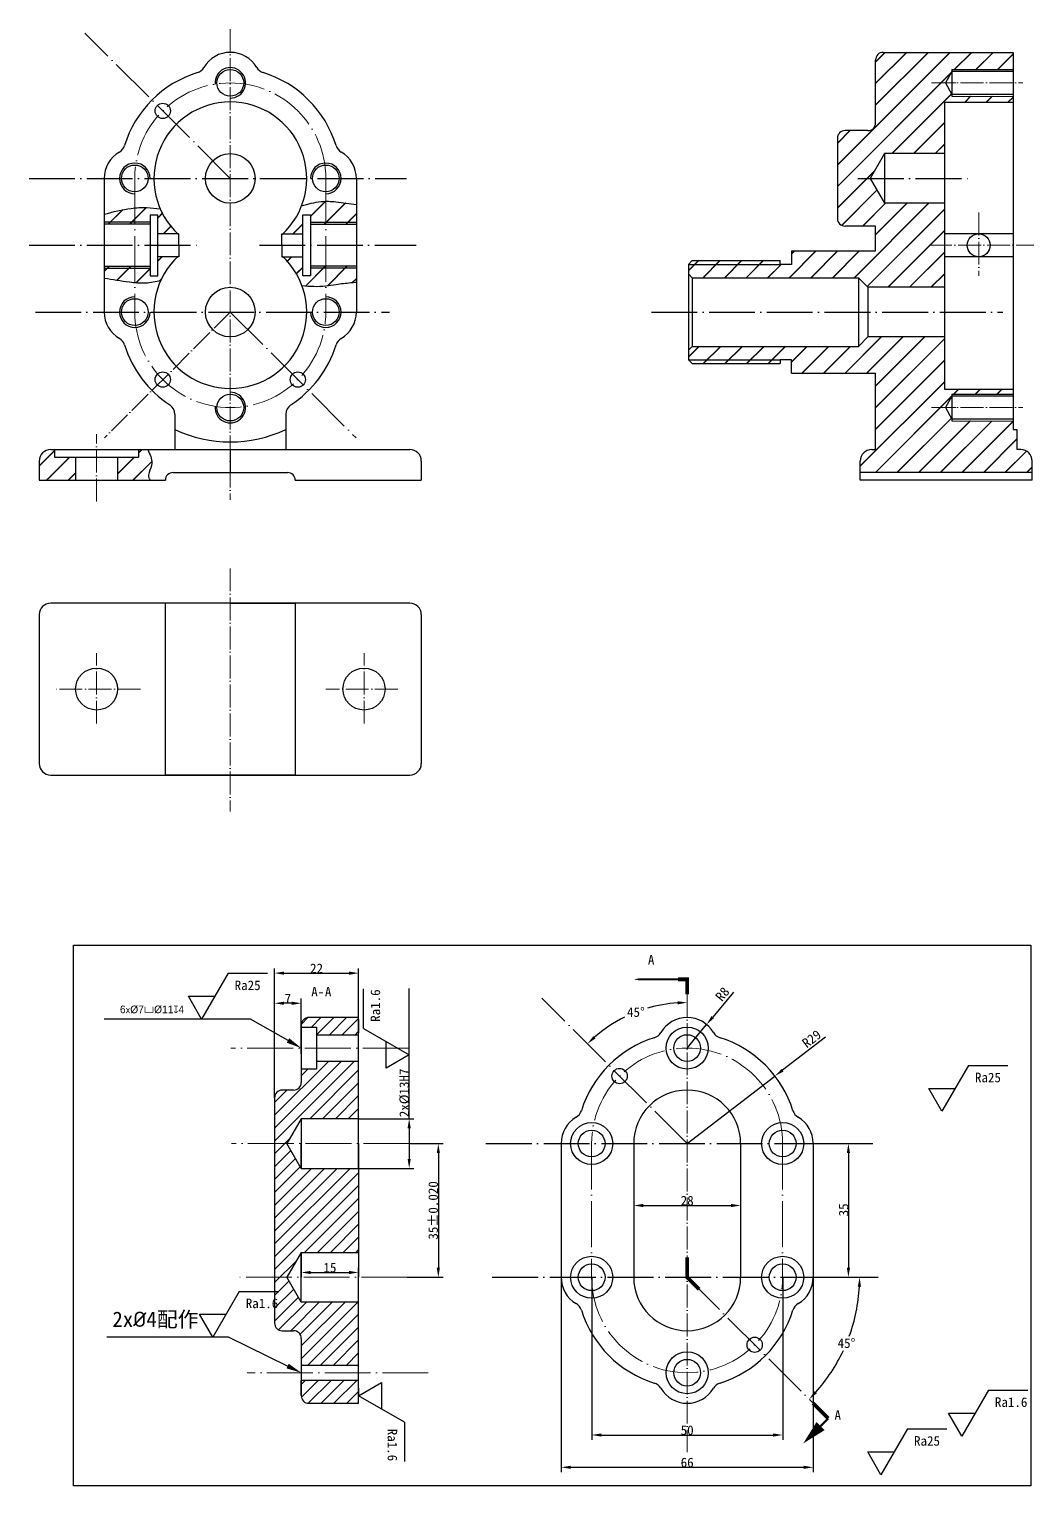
# Model space of a CAD drawing. Header units: millimetres. Extents: x 512 to 1107, y 1718 to 2100.
# Drawn here: x 512 to 775, y 1718.5 to 2099.8 of the extents above; entities that cross this region are included whole.
import ezdxf

# ---------------------------------------------------------------- set-up
doc = ezdxf.new("R2010")
doc.units = ezdxf.units.MM
doc.header["$LTSCALE"] = 0.5
doc.header["$PDMODE"] = 2
doc.linetypes.add('ACAD_ISO04W100', pattern=[30, 24, -3, 0, -3])
doc.layers.get('0').update_dxf_attribs({"lineweight": 30})
doc.layers.add('图层1', color=10, linetype='ACAD_ISO04W100', lineweight=15)
doc.layers.add('图层2', color=7, linetype='Continuous')
doc.styles.get("Standard").update_dxf_attribs({"font": ''})
doc.styles.get('Standard').set_extended_font_data('SimSun')
doc.dimstyles.new('angle', dxfattribs={"dimtxt": 2.5, "dimasz": 2.5, "dimexe": 1.25, "dimexo": 0.625, "dimtad": 1, "dimtih": 1, "dimtoh": 1, "dimtxsty": 'Standard', "dimcen": 2.5, "dimadec": 0, "dimazin": 0, "dimtfac": 1, "dimtmove": 0, "dimatfit": 3, "dimfxl": 1, "dimarcsym": 0})
doc.dimstyles.new('ISO-25', dxfattribs={"dimtxt": 2.5, "dimasz": 2.5, "dimexe": 1.25, "dimexo": 0, "dimgap": 0, "dimtad": 1, "dimtxsty": 'Standard', "dimcen": 2.5, "dimadec": 0, "dimazin": 0, "dimtfac": 1, "dimtmove": 0, "dimatfit": 3, "dimfxl": 1, "dimarcsym": 0})
doc.dimstyles.new('R ISO-25', dxfattribs={"dimtxt": 2.5, "dimasz": 2.5, "dimexe": 1.25, "dimexo": 0.625, "dimtad": 1, "dimtxsty": 'Standard', "dimcen": 2.5, "dimadec": 0, "dimazin": 3, "dimtfac": 1, "dimtmove": 0, "dimatfit": 3, "dimfxl": 1, "dimarcsym": 0})

# ---------------------------------------------------------------- blocks, each defined once
blk = doc.blocks.new('*D1')
at = {"layer": 'Defpoints', "color": 0, "transparency": 16777216}
for p in [(684.23, 1851.07), (646.17, 1846.15), (665.77, 1840.06), (684.23, 1808.09), (684.23, 1726.47)]:
    blk.add_point(p, dxfattribs=at)
at = {"layer": '图层2', "color": 0, "lineweight": -2, "transparency": 16777216}
for start, end in [(93.8804, 106.4106), (116.3771, 131.1196)]:
    blk.add_arc((684.23, 1808.09), 36.92, start, end, dxfattribs=at)
at = {"layer": '图层2', "color": 0, "transparency": 16777216}
for points in [[(681.71, 1845.34), (681.74, 1844.51), (684.23, 1845.01)], [(660.23, 1835.6), (659.66, 1836.21), (658.12, 1834.2)]]:
    blk.add_solid(points, dxfattribs=at)
at = {"layer": '图层2', "color": 0, "transparency": 16777216, "insert": (670.81, 1842.49), "char_height": 2.5, "attachment_point": 5}
blk.add_mtext('45°', dxfattribs=at)
blk = doc.blocks.new('*D2')
at = {"layer": 'Defpoints', "color": 0, "ltscale": 0.5, "transparency": 16777216}
for p in [(689.32, 1839.26), (684.23, 1833.09)]:
    blk.add_point(p, dxfattribs=at)
at = {"layer": '图层2', "color": 0, "lineweight": -2, "ltscale": 0.5, "transparency": 16777216}
for p, q in [((696.32, 1847.76), (690.91, 1841.19)), ((684.23, 1833.09), (689.32, 1839.26))]:
    blk.add_line(p, q, dxfattribs=at)
at = {"layer": '图层2', "color": 0, "ltscale": 0.5, "transparency": 16777216}
blk.add_solid([(690.59, 1841.45), (691.23, 1840.92), (689.32, 1839.26)], dxfattribs=at)
at = {"layer": '图层2', "color": 0, "ltscale": 0.5, "transparency": 16777216, "insert": (693.45, 1847.22), "char_height": 2.5, "attachment_point": 5, "rotation": 50.4826}
blk.add_mtext('R8', dxfattribs=at)
blk = doc.blocks.new('*D3')
at = {"layer": 'Defpoints', "color": 0, "ltscale": 0.5, "transparency": 16777216}
for p in [(707.21, 1825.77), (684.23, 1808.09)]:
    blk.add_point(p, dxfattribs=at)
at = {"layer": '图层2', "color": 0, "lineweight": -2, "ltscale": 0.5, "transparency": 16777216}
for p, q in [((720.44, 1835.94), (709.19, 1827.29)), ((684.23, 1808.09), (707.21, 1825.77))]:
    blk.add_line(p, q, dxfattribs=at)
at = {"layer": '图层2', "color": 0, "ltscale": 0.5, "transparency": 16777216}
blk.add_solid([(708.94, 1827.62), (709.45, 1826.96), (707.21, 1825.77)], dxfattribs=at)
at = {"layer": '图层2', "color": 0, "ltscale": 0.5, "transparency": 16777216, "insert": (716.81, 1835.51), "char_height": 2.5, "attachment_point": 5, "rotation": 37.5648}
blk.add_mtext('R29', dxfattribs=at)
blk = doc.blocks.new('*D4')
at = {"layer": 'Defpoints', "color": 0, "ltscale": 0.5, "transparency": 16777216}
for p in [(670.23, 1808.09), (698.23, 1808.09), (698.23, 1791.87)]:
    blk.add_point(p, dxfattribs=at)
at = {"layer": '图层2', "color": 0, "lineweight": -2, "ltscale": 0.5, "transparency": 16777216}
for p, q in [((670.23, 1808.09), (670.23, 1790.62)), ((698.23, 1808.09), (698.23, 1790.62)), ((672.73, 1791.87), (695.73, 1791.87))]:
    blk.add_line(p, q, dxfattribs=at)
at = {"layer": '图层2', "color": 0, "ltscale": 0.5, "transparency": 16777216}
for points in [[(672.73, 1792.29), (672.73, 1791.45), (670.23, 1791.87)], [(695.73, 1792.29), (695.73, 1791.45), (698.23, 1791.87)]]:
    blk.add_solid(points, dxfattribs=at)
at = {"layer": '图层2', "color": 0, "ltscale": 0.5, "transparency": 16777216, "insert": (684.23, 1793.12), "char_height": 2.5, "attachment_point": 5}
blk.add_mtext('28', dxfattribs=at)
blk = doc.blocks.new('*D5')
at = {"layer": 'Defpoints', "color": 0, "ltscale": 0.5, "transparency": 16777216}
for p in [(717.23, 1808.09), (717.23, 1773.09), (726.44, 1773.09)]:
    blk.add_point(p, dxfattribs=at)
at = {"layer": '图层2', "color": 0, "lineweight": -2, "ltscale": 0.5, "transparency": 16777216}
for p, q in [((717.23, 1808.09), (727.69, 1808.09)), ((726.44, 1805.59), (726.44, 1775.59)), ((717.23, 1773.09), (727.69, 1773.09))]:
    blk.add_line(p, q, dxfattribs=at)
at = {"layer": '图层2', "color": 0, "ltscale": 0.5, "transparency": 16777216}
for points in [[(726.02, 1805.59), (726.86, 1805.59), (726.44, 1808.09)], [(726.02, 1775.59), (726.86, 1775.59), (726.44, 1773.09)]]:
    blk.add_solid(points, dxfattribs=at)
at = {"layer": '图层2', "color": 0, "ltscale": 0.5, "transparency": 16777216, "insert": (725.19, 1790.73), "char_height": 2.5, "attachment_point": 5, "rotation": 90}
blk.add_mtext('35', dxfattribs=at)
blk = doc.blocks.new('*D6')
at = {"layer": 'Defpoints', "color": 0, "ltscale": 0.5, "transparency": 16777216}
for p in [(598.21, 1852.7), (598.21, 1841.09), (576.21, 1820.09)]:
    blk.add_point(p, dxfattribs=at)
at = {"layer": '图层2', "color": 0, "lineweight": -2, "ltscale": 0.5, "transparency": 16777216}
for p, q in [((576.21, 1820.09), (576.21, 1853.95)), ((598.21, 1841.09), (598.21, 1853.95)), ((578.71, 1852.7), (595.71, 1852.7))]:
    blk.add_line(p, q, dxfattribs=at)
at = {"layer": '图层2', "color": 0, "ltscale": 0.5, "transparency": 16777216}
for points in [[(578.71, 1853.12), (578.71, 1852.28), (576.21, 1852.7)], [(595.71, 1853.12), (595.71, 1852.28), (598.21, 1852.7)]]:
    blk.add_solid(points, dxfattribs=at)
at = {"layer": '图层2', "color": 0, "ltscale": 0.5, "transparency": 16777216, "insert": (587.21, 1853.95), "char_height": 2.5, "attachment_point": 5}
blk.add_mtext('22', dxfattribs=at)
blk = doc.blocks.new('*D7')
at = {"layer": 'Defpoints', "color": 0, "ltscale": 0.5, "transparency": 16777216}
for p in [(576.21, 1844.82), (583.21, 1839.09), (576.21, 1820.71)]:
    blk.add_point(p, dxfattribs=at)
at = {"layer": '图层2', "color": 0, "lineweight": -2, "ltscale": 0.5, "transparency": 16777216}
for p, q in [((576.21, 1820.71), (576.21, 1846.07)), ((583.21, 1839.09), (583.21, 1846.07)), ((580.71, 1844.82), (578.71, 1844.82))]:
    blk.add_line(p, q, dxfattribs=at)
at = {"layer": '图层2', "color": 0, "ltscale": 0.5, "transparency": 16777216}
for points in [[(578.71, 1845.24), (578.71, 1844.4), (576.21, 1844.82)], [(580.71, 1845.24), (580.71, 1844.4), (583.21, 1844.82)]]:
    blk.add_solid(points, dxfattribs=at)
at = {"layer": '图层2', "color": 0, "ltscale": 0.5, "transparency": 16777216, "insert": (579.71, 1846.07), "char_height": 2.5, "attachment_point": 5}
blk.add_mtext('7', dxfattribs=at)
blk = doc.blocks.new('*D8')
at = {"layer": 'Defpoints', "color": 0, "ltscale": 0.5, "transparency": 16777216}
for p in [(598.21, 1774.34), (583.21, 1773.09), (598.21, 1773.09)]:
    blk.add_point(p, dxfattribs=at)
at = {"layer": '图层2', "color": 0, "lineweight": -2, "ltscale": 0.5, "transparency": 16777216}
for p, q in [((583.21, 1773.09), (583.21, 1775.59)), ((585.71, 1774.34), (595.71, 1774.34)), ((598.21, 1773.09), (598.21, 1775.59))]:
    blk.add_line(p, q, dxfattribs=at)
at = {"layer": '图层2', "color": 0, "ltscale": 0.5, "transparency": 16777216}
for points in [[(585.71, 1774.76), (585.71, 1773.92), (583.21, 1774.34)], [(595.71, 1774.76), (595.71, 1773.92), (598.21, 1774.34)]]:
    blk.add_solid(points, dxfattribs=at)
at = {"layer": '图层2', "color": 0, "ltscale": 0.5, "transparency": 16777216, "insert": (590.71, 1775.59), "char_height": 2.5, "attachment_point": 5}
blk.add_mtext('15', dxfattribs=at)
blk = doc.blocks.new('*D9')
at = {"layer": 'Defpoints', "color": 0, "ltscale": 0.5, "transparency": 16777216}
for p in [(611.45, 1808.09), (610.94, 1773.09), (619.09, 1773.09)]:
    blk.add_point(p, dxfattribs=at)
at = {"layer": '图层2', "color": 0, "lineweight": -2, "ltscale": 0.5, "transparency": 16777216}
for p, q in [((611.45, 1808.09), (620.34, 1808.09)), ((619.09, 1805.59), (619.09, 1775.59)), ((610.94, 1773.09), (620.34, 1773.09))]:
    blk.add_line(p, q, dxfattribs=at)
at = {"layer": '图层2', "color": 0, "ltscale": 0.5, "transparency": 16777216}
for points in [[(618.67, 1805.59), (619.5, 1805.59), (619.09, 1808.09)], [(618.67, 1775.59), (619.5, 1775.59), (619.09, 1773.09)]]:
    blk.add_solid(points, dxfattribs=at)
at = {"layer": '图层2', "color": 0, "ltscale": 0.5, "transparency": 16777216, "insert": (617.75, 1790.59), "char_height": 2.5, "attachment_point": 5, "rotation": 90}
blk.add_mtext('35%%p0.020', dxfattribs=at)
blk = doc.blocks.new('*D10')
at = {"layer": 'Defpoints', "color": 0, "ltscale": 0.5, "transparency": 16777216}
for p in [(659.23, 1773.09), (709.23, 1773.09), (709.23, 1731.79)]:
    blk.add_point(p, dxfattribs=at)
at = {"layer": '图层2', "color": 0, "lineweight": -2, "ltscale": 0.5, "transparency": 16777216}
for p, q in [((659.23, 1773.09), (659.23, 1730.54)), ((709.23, 1773.09), (709.23, 1730.54)), ((661.73, 1731.79), (706.73, 1731.79))]:
    blk.add_line(p, q, dxfattribs=at)
at = {"layer": '图层2', "color": 0, "ltscale": 0.5, "transparency": 16777216}
for points in [[(661.73, 1732.2), (661.73, 1731.37), (659.23, 1731.79)], [(706.73, 1732.2), (706.73, 1731.37), (709.23, 1731.79)]]:
    blk.add_solid(points, dxfattribs=at)
at = {"layer": '图层2', "color": 0, "ltscale": 0.5, "transparency": 16777216, "insert": (684.23, 1733.04), "char_height": 2.5, "attachment_point": 5}
blk.add_mtext('50', dxfattribs=at)
blk = doc.blocks.new('*D13')
at = {"layer": 'Defpoints', "color": 0, "ltscale": 0.5, "transparency": 16777216}
for p in [(651.23, 1773.09), (717.23, 1773.09), (717.23, 1723.34)]:
    blk.add_point(p, dxfattribs=at)
at = {"layer": '图层2', "color": 0, "lineweight": -2, "ltscale": 0.5, "transparency": 16777216}
for p, q in [((651.23, 1773.09), (651.23, 1722.09)), ((717.23, 1773.09), (717.23, 1722.09)), ((653.73, 1723.34), (714.73, 1723.34))]:
    blk.add_line(p, q, dxfattribs=at)
at = {"layer": '图层2', "color": 0, "ltscale": 0.5, "transparency": 16777216}
for points in [[(653.73, 1723.75), (653.73, 1722.92), (651.23, 1723.34)], [(714.73, 1723.75), (714.73, 1722.92), (717.23, 1723.34)]]:
    blk.add_solid(points, dxfattribs=at)
at = {"layer": '图层2', "color": 0, "ltscale": 0.5, "transparency": 16777216, "insert": (684.23, 1724.59), "char_height": 2.5, "attachment_point": 5}
blk.add_mtext('66', dxfattribs=at)
blk = doc.blocks.new('*D14')
at = {"layer": 'Defpoints', "color": 0, "ltscale": 0.5, "transparency": 16777216}
for p in [(633.19, 1773.09), (684.23, 1773.09), (734.2, 1773.09), (723.33, 1750.51), (717.18, 1740.13)]:
    blk.add_point(p, dxfattribs=at)
at = {"layer": '图层2', "color": 0, "lineweight": -2, "ltscale": 0.5, "transparency": 16777216}
for start, end in [(340.0525, 356.8273), (318.1727, 334.8994)]:
    blk.add_arc((684.23, 1773.09), 45.15, start, end, dxfattribs=at)
at = {"layer": '图层2', "color": 0, "ltscale": 0.5, "transparency": 16777216}
for points in [[(728.89, 1770.6), (729.73, 1770.58), (729.38, 1773.09)], [(718.18, 1742.69), (717.57, 1743.26), (716.15, 1741.16)]]:
    blk.add_solid(points, dxfattribs=at)
at = {"layer": '图层2', "color": 0, "ltscale": 0.5, "transparency": 16777216, "insert": (725.94, 1755.81), "char_height": 2.5, "attachment_point": 5}
blk.add_mtext('45°', dxfattribs=at)
blk = doc.blocks.new('粗糙度')
at = {"layer": '图层2', "ltscale": 0.5}
for p, q in [((741.89, 1733.4), (734.96, 1721.4)), ((741.89, 1733.4), (752.24, 1733.4)), ((741.89, 1733.4), (752.24, 1733.4)), ((741.89, 1733.4), (751.95, 1733.4)), ((731.5, 1727.4), (738.43, 1727.4)), ((734.96, 1721.4), (731.5, 1727.4))]:
    blk.add_line(p, q, dxfattribs=at)
at = {"ltscale": 0.5, "insert": (743.61, 1731.5), "char_height": 2.5, "attachment_point": 1}
blk.add_mtext_dynamic_manual_height_columns('Ra25', width=10.9037, gutter_width=12.5, heights=[0], dxfattribs=at)
blk = doc.blocks.new('ccc1')
at = {"layer": '图层2', "ltscale": 0.5}
for p, q in [((763.07, 1743.53), (756.14, 1731.53)), ((763.07, 1743.53), (773.41, 1743.53)), ((763.07, 1743.53), (773.41, 1743.53)), ((763.07, 1743.53), (773.12, 1743.53)), ((752.67, 1737.53), (759.6, 1737.53)), ((756.14, 1731.53), (752.67, 1737.53))]:
    blk.add_line(p, q, dxfattribs=at)
at = {"ltscale": 0.5, "insert": (764.79, 1741.64), "char_height": 2.5, "attachment_point": 1}
blk.add_mtext_dynamic_manual_height_columns('Ra1.6', width=10.9037, gutter_width=12.5, heights=[0], dxfattribs=at)

msp = doc.modelspace()

# ---------------------------------------------------------------- hatches: boundary and pattern name
at = {"ltscale": 0.5}
h = msp.add_hatch(dxfattribs=at)
h.set_pattern_fill('JIS_LC_20', color=256, scale=0.2)
h.set_pattern_definition([(45, (-325.8844, 47.58), (-2.828427, 2.828427), []), (45, (-325.8044, 47.58), (-2.828427, 2.828427), [])])
edge = h.paths.add_edge_path()
edge.add_spline(control_points=[(539.629, 2053.02), (539.308, 2052.99), (536.598, 2052.685), (533.957, 2051.995), (531.629, 2051.386)], knot_values=[0, 0, 0, 0, 0.9662187, 8.1683764, 8.1683764, 8.1683764, 8.1683764], degree=3, periodic=0)
edge.add_line((531.629, 2051.386), (531.629, 2049.264))
edge.add_line((531.629, 2049.264), (539.629, 2049.264))
edge.add_line((539.629, 2049.264), (539.629, 2053.02))
edge = h.paths.add_edge_path()
edge.add_line((543.629, 2051.264), (545.629, 2051.264))
edge.add_line((545.629, 2051.264), (545.629, 2046.264))
edge.add_line((545.629, 2046.264), (550.854, 2046.264))
edge.add_arc((564.629, 2060.764), 20, 203.56449, 226.46885, ccw=False)
edge.add_spline(control_points=[(546.297, 2052.768), (545.129, 2052.916), (542.915, 2053.195), (540.678, 2053.119), (539.629, 2053.02)], knot_values=[8.1683764, 8.1683764, 8.1683764, 8.1683764, 11.6972023, 14.8529118, 14.8529118, 14.8529118, 14.8529118], degree=3, periodic=0)
edge.add_line((539.629, 2053.02), (539.629, 2049.264))
edge.add_line((539.629, 2049.264), (543.629, 2049.264))
edge.add_line((543.629, 2049.264), (543.629, 2051.264))
h.paths.add_polyline_path([(543.629, 2049.264), (539.629, 2049.264), (539.629, 2048.764), (543.629, 2048.764)], flags=17)
h.paths.add_polyline_path([(539.629, 2049.264), (531.629, 2049.264), (531.629, 2048.764), (539.629, 2048.764)])
edge = h.paths.add_edge_path()
edge.add_line((543.629, 2037.264), (539.629, 2037.264))
edge.add_line((539.629, 2037.264), (539.629, 2033.5))
edge.add_spline(control_points=[(539.629, 2033.5), (540.594, 2033.402), (542.879, 2033.275), (545.125, 2033.759), (546.421, 2034.038)], knot_values=[8.0771611, 8.0771611, 8.0771611, 8.0771611, 10.9731704, 14.9263903, 14.9263903, 14.9263903, 14.9263903], degree=3, periodic=0)
edge.add_arc((564.629, 2025.764), 20, 133.53115, 155.56043, ccw=False)
edge.add_line((550.854, 2040.264), (545.629, 2040.264))
edge.add_line((545.629, 2040.264), (545.629, 2035.264))
edge.add_line((545.629, 2035.264), (543.629, 2035.264))
edge.add_line((543.629, 2035.264), (543.629, 2037.264))
edge = h.paths.add_edge_path()
edge.add_line((539.629, 2037.264), (531.629, 2037.264))
edge.add_line((531.629, 2037.264), (531.629, 2034.665))
edge.add_spline(control_points=[(531.629, 2034.665), (533.812, 2034.311), (536.463, 2033.882), (539.153, 2033.548), (539.629, 2033.5)], knot_values=[0, 0, 0, 0, 6.6486848, 8.0771611, 8.0771611, 8.0771611, 8.0771611], degree=3, periodic=0)
edge.add_line((539.629, 2033.5), (539.629, 2037.264))
h.paths.add_polyline_path([(539.629, 2037.764), (531.629, 2037.764), (531.629, 2037.264), (539.629, 2037.264)])
h.paths.add_polyline_path([(543.629, 2037.764), (539.629, 2037.764), (539.629, 2037.264), (543.629, 2037.264)], flags=17)
edge = h.paths.add_edge_path()
edge.add_spline(control_points=[(589.629, 2054.765), (589.22, 2054.761), (587.067, 2054.66), (584.978, 2054.049), (583.284, 2053.553)], knot_values=[0, 0, 0, 0, 1.228883, 6.4775596, 6.4775596, 6.4775596, 6.4775596], degree=3, periodic=0)
edge.add_arc((564.629, 2060.764), 20, 313.53115, 338.86803, ccw=False)
edge.add_line((578.404, 2046.264), (583.629, 2046.264))
edge.add_line((583.629, 2046.264), (583.629, 2051.264))
edge.add_line((583.629, 2051.264), (585.629, 2051.264))
edge.add_line((585.629, 2051.264), (585.629, 2049.264))
edge.add_line((585.629, 2049.264), (589.629, 2049.264))
edge.add_line((589.629, 2049.264), (589.629, 2054.765))
edge = h.paths.add_edge_path()
edge.add_spline(control_points=[(597.629, 2053.908), (595.846, 2054.188), (593.201, 2054.605), (590.503, 2054.775), (589.629, 2054.765)], knot_values=[6.4775596, 6.4775596, 6.4775596, 6.4775596, 11.8993852, 14.5225719, 14.5225719, 14.5225719, 14.5225719], degree=3, periodic=0)
edge.add_line((589.629, 2054.765), (589.629, 2049.264))
edge.add_line((589.629, 2049.264), (597.629, 2049.264))
edge.add_line((597.629, 2049.264), (597.629, 2053.908))
h.paths.add_polyline_path([(589.629, 2049.264), (585.629, 2049.264), (585.629, 2048.764), (589.629, 2048.764)], flags=17)
h.paths.add_polyline_path([(597.629, 2049.264), (589.629, 2049.264), (589.629, 2048.764), (597.629, 2048.764)])
h.paths.add_polyline_path([(589.629, 2037.764), (585.629, 2037.764), (585.629, 2037.264), (589.629, 2037.264)], flags=17)
h.paths.add_polyline_path([(597.629, 2037.764), (589.629, 2037.764), (589.629, 2037.264), (597.629, 2037.264)])
edge = h.paths.add_edge_path()
edge.add_line((597.629, 2037.264), (589.629, 2037.264))
edge.add_line((589.629, 2037.264), (589.629, 2032.608))
edge.add_spline(control_points=[(589.629, 2032.608), (590.53, 2032.702), (592.701, 2033.102), (595.371, 2033.402), (597.144, 2033.56), (597.629, 2033.603)], knot_values=[6.242668, 6.242668, 6.242668, 6.242668, 8.9658661, 12.8452722, 14.3058791, 14.3058791, 14.3058791, 14.3058791], degree=3, periodic=0)
edge.add_line((597.629, 2033.603), (597.629, 2037.264))
edge = h.paths.add_edge_path()
edge.add_line((589.629, 2037.264), (585.629, 2037.264))
edge.add_line((585.629, 2037.264), (585.629, 2035.264))
edge.add_line((585.629, 2035.264), (583.629, 2035.264))
edge.add_line((583.629, 2035.264), (583.629, 2040.264))
edge.add_line((583.629, 2040.264), (578.404, 2040.264))
edge.add_arc((564.629, 2025.764), 20, 20.29781, 46.46885, ccw=False)
edge.add_spline(control_points=[(583.387, 2032.702), (585.476, 2032.546), (587.565, 2032.391), (589.629, 2032.608)], knot_values=[0, 0, 0, 0, 6.242668, 6.242668, 6.242668, 6.242668], degree=3, periodic=0)
edge.add_line((589.629, 2032.608), (589.629, 2037.264))
h.paths.add_polyline_path([(524.129, 1987.764), (518.629, 1987.764), (518.629, 1989.764), (517.629, 1989.764, 0.4142136), (514.629, 1986.764), (514.629, 1981.764), (524.129, 1981.764)])
edge = h.paths.add_edge_path()
edge.add_spline(control_points=[(543.723, 1981.764), (543.54, 1981.963), (543.036, 1982.524), (543.427, 1984.216), (544.557, 1986.55), (543.585, 1988.561), (543, 1989.764)], knot_values=[0.0153086, 0.0153086, 0.0153086, 0.0153086, 0.7925818, 2.1934832, 4.6962533, 8.4260185, 8.4260185, 8.4260185, 8.4260185], degree=3, periodic=0)
edge.add_line((543, 1989.764), (540.629, 1989.764))
edge.add_line((540.629, 1989.764), (540.629, 1987.764))
edge.add_line((540.629, 1987.764), (535.129, 1987.764))
edge.add_line((535.129, 1987.764), (535.129, 1981.764))
edge.add_line((535.129, 1981.764), (543.723, 1981.764))
h.paths.add_polyline_path([(708.553, 2039.264), (685.553, 2039.264), (684.553, 2038.264), (708.553, 2038.264)], flags=17)
h.paths.add_polyline_path([(751.553, 2054.264), (735.853, 2054.264), (732.1, 2060.764), (735.853, 2067.264), (751.553, 2067.264), (751.553, 2080.699), (769.553, 2080.693), (769.553, 2082.238), (753.553, 2082.264), (753.553, 2082.764), (751.821, 2085.764), (753.553, 2088.764), (753.553, 2089.264), (769.553, 2089.245), (769.553, 2093.764), (735.553, 2093.764, 0.4142136), (733.553, 2091.764), (733.553, 2075.264, -0.4142136), (731.553, 2073.264), (725.553, 2073.264, 0.4142136), (723.553, 2071.264), (723.553, 2050.264, 0.4142136), (725.553, 2048.264), (733.553, 2048.264), (733.553, 2041.764), (711.553, 2041.764), (711.553, 2038.264), (708.553, 2038.264), (684.553, 2038.264), (684.553, 2035.764), (685.553, 2034.764), (729.053, 2034.764), (731.553, 2032.264), (751.553, 2032.264)])
h.paths.add_polyline_path([(751.553, 2019.264), (731.553, 2019.264), (729.053, 2016.764), (685.553, 2016.764), (684.553, 2015.764), (684.553, 2013.264), (708.553, 2013.264), (711.553, 2013.264), (711.553, 2009.764), (733.553, 2009.764), (733.553, 1989.764), (732.553, 1989.764, 0.4142136), (729.553, 1986.764), (729.553, 1983.764), (774.553, 1983.764), (774.553, 1986.764, 0.4142136), (771.553, 1989.764), (770.553, 1989.764), (770.553, 1995.011), (769.553, 1995.011), (769.553, 1997.238), (753.553, 1997.264), (753.553, 1997.764), (751.821, 2000.764), (753.553, 2003.764), (753.553, 2004.264), (769.553, 2004.245), (769.553, 2005.557), (751.553, 2005.575)])
h.paths.add_polyline_path([(708.553, 2013.264), (684.553, 2013.264), (685.553, 2012.264), (708.553, 2012.264)], flags=17)
at = {"layer": '图层2'}
h = msp.add_hatch(dxfattribs=at)
h.set_pattern_fill('ANSI31', color=256, scale=0.75, style=0)
h.paths.add_polyline_path([(598.212, 1801.59), (583.212, 1801.59), (579.459, 1808.09), (576.212, 1808.09), (576.212, 1773.09), (579.459, 1773.09), (583.212, 1779.59), (598.212, 1779.59)])
h.paths.add_polyline_path([(598.212, 1766.59), (583.212, 1766.59), (579.459, 1773.09), (576.212, 1773.09), (576.212, 1761.09, 0.4142136), (578.212, 1759.09), (581.212, 1759.09, -0.4142136), (583.212, 1757.09), (583.212, 1750.09), (598.212, 1750.09)])
h.paths.add_polyline_path([(598.212, 1829.59), (587.212, 1829.59), (587.212, 1827.59), (583.212, 1827.59), (583.212, 1824.09, -0.4142136), (581.212, 1822.09), (578.212, 1822.09, 0.4142136), (576.212, 1820.09), (576.212, 1808.09), (579.459, 1808.09), (583.212, 1814.59), (598.212, 1814.59)])
h.paths.add_polyline_path([(598.212, 1840.59), (598.212, 1841.09), (585.212, 1841.09, 0.4142136), (583.212, 1839.09), (583.212, 1838.59), (587.212, 1838.59), (587.212, 1836.59), (598.212, 1836.59), (598.212, 1837.09)])
h.paths.add_polyline_path([(598.212, 1746.09), (583.212, 1746.09), (583.212, 1742.09, 0.4142136), (585.212, 1740.09), (598.212, 1740.09)])

# ---------------------------------------------------------------- linework, layer by layer
at = {"ltscale": 0.5}
for p, q in [((735.553, 2093.764), (769.553, 2093.764)), ((769.553, 2093.764), (769.553, 1995.011)), ((733.553, 2075.264), (733.553, 2091.764)), ((753.553, 2088.764), (751.821, 2085.764)), ((753.553, 2089.264), (753.553, 2082.264)), ((769.553, 2088.764), (753.553, 2088.764)), ((751.821, 2085.764), (753.553, 2082.764)), ((769.553, 2082.764), (753.553, 2082.764)), ((751.553, 2080.699), (769.553, 2080.693)), ((751.553, 2080.699), (751.553, 2005.575)), ((723.553, 2071.264), (723.553, 2050.264)), ((731.553, 2073.264), (725.553, 2073.264)), ((735.853, 2067.264), (732.1, 2060.764)), ((751.553, 2067.264), (735.853, 2067.264)), ((735.853, 2067.264), (735.853, 2054.264)), ((732.1, 2060.764), (735.853, 2054.264)), ((751.553, 2054.264), (735.853, 2054.264)), ((543.629, 2048.764), (531.629, 2048.764)), ((543.629, 2051.264), (543.629, 2035.264)), ((543.629, 2051.264), (545.629, 2051.264)), ((545.629, 2046.264), (545.629, 2051.264)), ((583.629, 2046.264), (583.629, 2051.264)), ((583.629, 2051.264), (585.629, 2051.264)), ((585.629, 2051.264), (585.629, 2035.264)), ((585.629, 2048.764), (597.629, 2048.764)), ((597.629, 2049.264), (597.629, 2037.264)), ((733.553, 2048.264), (725.553, 2048.264)), ((733.553, 2041.764), (733.553, 2048.264)), ((551.129, 2046.264), (545.629, 2046.264)), ((545.629, 2035.264), (545.629, 2046.264)), ((551.129, 2043.264), (551.129, 2046.264)), ((578.129, 2043.264), (578.129, 2046.264)), ((578.129, 2046.264), (583.629, 2046.264)), ((583.629, 2035.264), (583.629, 2046.264)), ((769.553, 2046.264), (751.553, 2046.264)), ((551.129, 2043.264), (551.129, 2040.264)), ((578.129, 2043.264), (578.129, 2040.264)), ((711.553, 2041.764), (711.553, 2038.264)), ((711.553, 2041.764), (733.553, 2041.764)), ((531.629, 2037.764), (543.629, 2037.764)), ((551.129, 2040.264), (545.629, 2040.264)), ((578.129, 2040.264), (583.629, 2040.264)), ((597.629, 2037.764), (585.629, 2037.764)), ((684.553, 2038.264), (685.553, 2039.264)), ((684.553, 2038.264), (684.553, 2035.764)), ((685.553, 2039.264), (708.553, 2039.264)), ((708.553, 2038.264), (708.553, 2039.264)), ((711.553, 2038.264), (708.553, 2038.264)), ((769.553, 2040.264), (751.553, 2040.264)), ((543.629, 2035.264), (545.629, 2035.264)), ((585.629, 2035.264), (583.629, 2035.264)), ((684.553, 2035.764), (684.553, 2015.764)), ((685.553, 2034.764), (684.553, 2035.764)), ((685.553, 2034.764), (729.053, 2034.764)), ((685.553, 2034.764), (685.553, 2016.764)), ((729.053, 2034.764), (729.053, 2016.764)), ((729.053, 2034.764), (731.553, 2032.264)), ((751.553, 2032.264), (731.553, 2032.264)), ((731.553, 2032.264), (731.553, 2019.264)), ((729.053, 2016.764), (731.553, 2019.264)), ((751.553, 2019.264), (731.553, 2019.264)), ((684.553, 2015.764), (685.553, 2016.764)), ((684.553, 2015.764), (684.553, 2013.264)), ((685.553, 2016.764), (729.053, 2016.764)), ((684.553, 2013.264), (685.553, 2012.264)), ((685.553, 2012.264), (708.553, 2012.264)), ((711.553, 2013.264), (708.553, 2013.264)), ((708.553, 2013.264), (708.553, 2012.264)), ((711.553, 2009.764), (711.553, 2013.264)), ((711.553, 2009.764), (733.553, 2009.764)), ((733.553, 1989.764), (733.553, 2009.764)), ((751.553, 2005.575), (769.553, 2005.557)), ((753.553, 2003.764), (751.821, 2000.764)), ((753.553, 2004.264), (753.553, 1997.264)), ((769.553, 2003.764), (753.553, 2003.764)), ((550.129, 1998.973), (550.129, 1989.764)), ((579.129, 1998.973), (579.129, 1989.764)), ((751.821, 2000.764), (753.553, 1997.764)), ((769.553, 1997.764), (753.553, 1997.764)), ((769.549, 1995.011), (770.553, 1995.011)), ((770.553, 1995.011), (770.553, 1989.764)), ((518.629, 1989.764), (518.629, 1987.764)), ((524.129, 1987.764), (524.129, 1981.764)), ((535.129, 1987.764), (535.129, 1981.764)), ((540.629, 1989.764), (540.629, 1987.764)), ((564.629, 1989.764), (564.629, 1983.764)), ((732.553, 1989.764), (733.553, 1989.764)), ((771.553, 1989.764), (770.553, 1989.764)), ((514.629, 1986.764), (514.629, 1981.764)), ((614.629, 1986.764), (614.629, 1981.764)), ((729.553, 1981.764), (729.553, 1986.764)), ((774.553, 1983.764), (729.553, 1983.764)), ((774.553, 1981.764), (774.553, 1986.764)), ((547.629, 1981.764), (547.629, 1981.764)), ((581.629, 1981.764), (581.629, 1981.764)), ((774.553, 1981.764), (729.553, 1981.764)), ((611.629, 1949.575), (517.629, 1949.575)), ((547.629, 1904.575), (547.629, 1949.575)), ((564.629, 1949.575), (581.629, 1949.575)), ((581.629, 1949.575), (581.629, 1904.575)), ((514.629, 1946.575), (514.629, 1907.575)), ((614.629, 1946.575), (614.629, 1907.575)), ((517.629, 1904.575), (611.629, 1904.575)), ((581.629, 1904.575), (547.629, 1904.575))]:
    msp.add_line(p, q, dxfattribs=at)
at = {"lineweight": 30}
for p, q in [((531.629, 2060.764), (531.629, 2025.764)), ((597.629, 2060.764), (597.629, 2025.764)), ((583.212, 1839.09), (583.212, 1824.09)), ((583.212, 1831.59), (583.212, 1839.09)), ((583.212, 1838.59), (587.212, 1838.59)), ((598.212, 1841.09), (585.212, 1841.09)), ((587.212, 1838.59), (587.212, 1836.59)), ((598.212, 1837.09), (598.212, 1841.09)), ((598.212, 1840.59), (598.212, 1837.09)), ((587.212, 1836.59), (598.212, 1836.59)), ((587.212, 1836.59), (587.212, 1829.59)), ((598.212, 1808.09), (598.212, 1837.09)), ((587.212, 1827.59), (583.212, 1827.59)), ((598.212, 1829.59), (587.212, 1829.59)), ((587.212, 1829.59), (587.212, 1827.59)), ((576.212, 1820.09), (576.212, 1761.09)), ((581.212, 1822.09), (578.212, 1822.09)), ((583.212, 1814.59), (579.459, 1808.09)), ((598.212, 1814.59), (583.212, 1814.59)), ((583.212, 1814.59), (583.212, 1801.59)), ((583.212, 1814.59), (583.212, 1801.59)), ((598.212, 1808.09), (598.212, 1814.59)), ((583.212, 1801.59), (579.459, 1808.09)), ((583.212, 1801.59), (583.212, 1808.09)), ((598.212, 1808.09), (598.212, 1773.09)), ((598.212, 1801.59), (598.212, 1808.09)), ((651.226, 1808.09), (651.226, 1773.09)), ((670.226, 1808.09), (670.226, 1773.09)), ((698.226, 1808.09), (698.226, 1773.09)), ((717.226, 1808.09), (717.226, 1773.09)), ((583.212, 1801.59), (598.212, 1801.59)), ((583.212, 1779.59), (579.459, 1773.09)), ((583.212, 1766.59), (583.212, 1779.59)), ((583.212, 1779.59), (598.212, 1779.59)), ((583.212, 1766.59), (583.212, 1779.59)), ((583.212, 1779.59), (583.212, 1773.09)), ((583.212, 1766.59), (579.459, 1773.09)), ((598.212, 1740.09), (598.212, 1773.09)), ((598.212, 1766.59), (583.212, 1766.59)), ((578.212, 1759.09), (581.212, 1759.09)), ((583.212, 1757.09), (583.212, 1742.09)), ((583.212, 1750.09), (598.212, 1750.09)), ((598.212, 1746.09), (583.212, 1746.09)), ((583.212, 1742.09), (583.212, 1746.09)), ((598.212, 1744.09), (598.212, 1742.09)), ((585.212, 1740.09), (598.212, 1740.09))]:
    msp.add_line(p, q, dxfattribs=at)
for p, q in [((517.629, 1989.764), (611.629, 1989.764)), ((518.629, 1987.764), (540.629, 1987.764)), ((549.629, 1983.764), (579.629, 1983.764)), ((514.629, 1981.764), (547.629, 1981.764)), ((581.629, 1981.764), (614.629, 1981.764))]:
    msp.add_line(p, q)
msp.add_lwpolyline([(523.606, 1860.06), (774.192, 1860.06), (774.192, 1718.476), (523.606, 1718.476)], close=True)
at = {"const_width": 1}
for points in [[(684.226, 1847.164), (684.226, 1851.071), (681.807, 1851.071)], [(684.226, 1851.071), (684.226, 1851.071), (684.226, 1851.071), (684.226, 1851.071), (684.226, 1851.071), (684.226, 1851.071)]]:
    msp.add_lwpolyline(points, dxfattribs=at)
at = {"lineweight": 30}
for centre, radius in [((564.629, 2085.764), 3.5), ((539.629, 2060.764), 3.5), ((589.629, 2060.764), 3.5), ((539.629, 2025.764), 3.5), ((589.629, 2025.764), 3.5), ((564.629, 2000.764), 3.5), ((684.226, 1833.09), 5.5), ((684.226, 1833.09), 3.5), ((659.226, 1808.09), 5.5), ((659.226, 1808.09), 3.5), ((709.226, 1808.09), 5.5), ((709.226, 1808.09), 3.5), ((659.226, 1773.09), 5.5), ((709.226, 1773.09), 5.5), ((659.226, 1773.09), 3.5), ((709.226, 1773.09), 3.5), ((684.226, 1748.09), 5.5), ((684.226, 1748.09), 3.5)]:
    msp.add_circle(centre, radius, dxfattribs=at)
for centre in [(546.952, 2078.441), (582.307, 2008.086), (666.548, 1825.767), (701.903, 1755.412)]:
    msp.add_circle(centre, 2)
at = {"ltscale": 0.5}
for centre, radius in [((564.629, 2060.764), 6.5), ((760.553, 2043.264), 3), ((564.629, 2025.764), 6.5), ((546.952, 2008.086), 2), ((529.629, 1927.075), 5.5), ((599.629, 1927.075), 5.5)]:
    msp.add_circle(centre, radius, dxfattribs=at)
at = {"lineweight": 30}
for centre, radius, start, end in [((564.629, 2085.764), 8, 30.36153, 149.63847), ((564.629, 2060.764), 29, 107.25385, 162.74615), ((555.138, 2091.324), 3, 287.25385, 329.63847), ((574.121, 2091.324), 3, 210.36153, 252.74615), ((564.629, 2060.764), 29, 17.25385, 72.74615), ((539.629, 2060.764), 8, 120.36153, 180), ((534.069, 2070.255), 3, 300.36153, 342.74615), ((595.189, 2070.255), 3, 197.25385, 239.63847), ((589.629, 2060.764), 8, 0, 59.63847), ((539.629, 2025.764), 8, 180, 239.63847), ((589.629, 2025.764), 8, 300.36153, 0), ((534.069, 2016.272), 3, 17.25385, 59.63847), ((595.189, 2016.272), 3, 120.36153, 162.74615), ((564.629, 2025.764), 29, 197.25385, 236.84711), ((564.629, 2025.764), 29, 303.15289, 342.74615), ((547.129, 1998.973), 3, 0, 56.84711), ((582.129, 1998.973), 3, 123.15289, 180), ((585.212, 1839.09), 2, 90, 180), ((684.226, 1833.09), 8, 30.36153, 149.63847), ((684.226, 1808.09), 29, 107.25385, 162.74615), ((674.734, 1838.65), 3, 287.25385, 329.63847), ((693.717, 1838.65), 3, 210.36153, 252.74615), ((684.226, 1808.09), 29, 17.25385, 72.74615), ((581.212, 1824.09), 2, 270, 0), ((578.212, 1820.09), 2, 90, 180), ((684.226, 1808.09), 14, 0, 180), ((653.666, 1817.581), 3, 300.36153, 342.74615), ((714.786, 1817.581), 3, 197.25385, 239.63847), ((659.226, 1808.09), 8, 120.36153, 180), ((709.226, 1808.09), 8, 0, 59.63847), ((659.226, 1773.09), 8, 180, 239.63847), ((684.226, 1773.09), 14, 180, 0), ((709.226, 1773.09), 8, 300.36153, 0), ((653.666, 1763.598), 3, 17.25385, 59.63847), ((714.786, 1763.598), 3, 120.36153, 162.74615), ((684.226, 1773.09), 29, 197.25385, 252.74615), ((684.226, 1773.09), 29, 287.25385, 342.74615), ((578.212, 1761.09), 2, 180, 270), ((581.212, 1757.09), 2, 0, 90), ((674.734, 1742.53), 3, 30.36153, 72.74615), ((684.226, 1748.09), 8, 210.36153, 329.63847), ((693.717, 1742.53), 3, 107.25385, 149.63847), ((585.212, 1742.09), 2, 180, 270)]:
    msp.add_arc(centre, radius, start, end, dxfattribs=at)
at = {"ltscale": 0.5}
for centre, radius, start, end in [((735.553, 2091.764), 2, 90, 180), ((564.629, 2060.764), 20, 312.45415, 227.54585), ((731.553, 2075.264), 2, 270, 0), ((725.553, 2071.264), 2, 90, 180), ((725.553, 2050.264), 2, 180, 270), ((564.629, 2025.764), 20, 132.45415, 47.54585), ((564.629, 2025.764), 34, 244.75622, 295.24378), ((611.629, 1986.764), 3, 0, 90), ((732.553, 1986.764), 3, 90, 180), ((771.553, 1986.764), 3, 0, 90), ((579.629, 1981.764), 2, 0, 90), ((517.629, 1946.575), 3, 90, 180), ((611.629, 1946.575), 3, 0, 90), ((517.629, 1907.575), 3, 180, 270), ((611.629, 1907.575), 3, 270, 0)]:
    msp.add_arc(centre, radius, start, end, dxfattribs=at)
for centre, radius in [((517.629, 1986.764), 3), ((549.629, 1981.764), 2)]:
    msp.add_arc(centre, radius, 90, 180)
at = {"layer": 'Defpoints', "ltscale": 0.5}
for p, q in [((753.553, 2089.264), (769.553, 2089.245)), ((753.553, 2082.264), (769.553, 2082.238)), ((543.629, 2049.264), (531.629, 2049.264)), ((585.629, 2049.264), (597.629, 2049.264)), ((531.629, 2037.264), (543.629, 2037.264)), ((597.629, 2037.264), (585.629, 2037.264)), ((684.553, 2038.264), (708.553, 2038.264)), ((684.553, 2013.264), (708.553, 2013.264)), ((753.553, 2004.264), (769.553, 2004.245)), ((753.553, 1997.264), (769.553, 1997.238))]:
    msp.add_line(p, q, dxfattribs=at)
for centre, start, end in [((564.629, 2085.764), 270, 184.58857), ((539.629, 2060.764), 0, 270), ((589.629, 2060.764), 270, 180), ((539.629, 2025.764), 90, 0), ((589.629, 2025.764), 180, 90), ((564.629, 2000.764), 175.41143, 90)]:
    msp.add_arc(centre, 4, start, end, dxfattribs=at)
for points in [[(531.629, 2051.386), (538.668, 2052.913), (542.785, 2053.112), (546.297, 2052.768)], [(583.284, 2053.553), (588.405, 2054.704), (592.257, 2054.638), (597.629, 2053.908)], [(531.629, 2034.665), (538.203, 2033.669), (542.519, 2033.404), (546.421, 2034.038)], [(583.387, 2032.702), (589.629, 2032.608), (592.323, 2033.006), (596.175, 2033.47), (597.629, 2033.603)]]:
    msp.add_spline(points, degree=3, dxfattribs=at)
msp.add_open_spline([(543, 1989.764), (543.585, 1988.561), (544.557, 1986.55), (543.427, 1984.216), (543.036, 1982.524), (543.54, 1981.963), (543.723, 1981.764)], degree=3, knots=[0.0153086, 0.0153086, 0.0153086, 0.0153086, 3.7450739, 6.2478439, 7.6487453, 8.4260185, 8.4260185, 8.4260185, 8.4260185], dxfattribs=at)
msp.add_point((684.553, 2025.764), dxfattribs=at)
at = {"layer": '图层1'}
for p, q in [((564.629, 2060.764), (526.574, 2098.819)), ((564.629, 2025.764), (597.585, 1992.808)), ((684.226, 1808.09), (646.17, 1846.145)), ((611.283, 1833.09), (564.749, 1833.09)), ((611.455, 1808.09), (564.921, 1808.09)), ((610.939, 1773.09), (566.981, 1773.09)), ((684.226, 1773.09), (717.182, 1740.134)), ((616.434, 1748.09), (569.042, 1748.09))]:
    msp.add_line(p, q, dxfattribs=at)
at = {"layer": '图层1', "ltscale": 0.5}
for p, q in [((564.629, 2099.839), (564.629, 1976.62)), ((748.203, 2085.764), (772.068, 2085.764)), ((760.553, 2051.797), (760.553, 2035.213)), ((747.551, 2043.264), (774.985, 2043.264)), ((564.629, 2025.764), (531.677, 1992.812)), ((748.203, 2000.764), (772.068, 2000.764)), ((529.629, 1976.156), (529.629, 1993.821)), ((529.629, 1979.129), (529.629, 1979.129)), ((564.629, 1958.663), (564.629, 1895.03)), ((529.629, 1918.034), (529.629, 1936.459)), ((599.629, 1918.034), (599.629, 1936.459)), ((541.094, 1927.075), (518.613, 1927.075)), ((608.442, 1927.075), (589.643, 1927.075)), ((684.226, 1847.164), (684.226, 1727.271))]:
    msp.add_line(p, q, dxfattribs=at)
at = {"layer": '图层1', "lineweight": -3}
for p, q in [((511.968, 2060.764), (610.768, 2060.764)), ((728.928, 2060.764), (757.946, 2060.764)), ((511.968, 2043.264), (556.419, 2043.264)), ((572.24, 2043.264), (613.272, 2043.264)), ((513.593, 2025.764), (606.283, 2025.764)), ((674.877, 2025.764), (766.83, 2025.764)), ((631.565, 1808.09), (732.869, 1808.09)), ((633.19, 1773.09), (734.198, 1773.09))]:
    msp.add_line(p, q, dxfattribs=at)
at = {"layer": '图层1', "lineweight": 15}
for p, q in [((539.629, 2060.764), (539.629, 2025.764)), ((589.629, 2060.764), (589.629, 2025.764)), ((659.226, 1808.09), (659.226, 1773.09)), ((709.226, 1808.09), (709.226, 1773.09))]:
    msp.add_line(p, q, dxfattribs=at)
at = {"layer": '图层1'}
for centre, start, end in [((564.629, 2060.764), 0, 180), ((564.629, 2025.764), 180, 0), ((684.226, 1808.09), 0, 180), ((684.226, 1773.09), 180, 0)]:
    msp.add_arc(centre, 25, start, end, dxfattribs=at)
at = {"layer": '图层1', "ltscale": 0.5}
for p in [(753.553, 2085.764), (753.553, 2000.764)]:
    msp.add_point(p, dxfattribs=at)
at = {"layer": '图层2', "ltscale": 0.5}
for p, q in [((611.455, 1814.59), (611.455, 1848.682)), ((598.212, 1814.59), (612.705, 1814.59)), ((611.455, 1812.09), (611.455, 1804.09)), ((598.212, 1801.59), (612.705, 1801.59)), ((741.89, 1733.398), (734.962, 1721.398)), ((741.89, 1733.398), (752.236, 1733.398)), ((741.89, 1733.398), (752.236, 1733.398)), ((741.89, 1733.398), (751.948, 1733.398)), ((731.497, 1727.398), (738.426, 1727.398)), ((734.962, 1721.398), (731.497, 1727.398))]:
    msp.add_line(p, q, dxfattribs=at)
at = {"layer": '图层2', "linetype": 'ByBlock', "lineweight": -2, "ltscale": 0.5}
for p, q in [((569.935, 1840.667), (531.643, 1840.667)), ((564.124, 1757.396), (532.294, 1757.396))]:
    msp.add_line(p, q, dxfattribs=at)
at = {"layer": '图层2'}
msp.add_lwpolyline([(681.807, 1851.071, 0.5, 0.5, 0), (677.854, 1851.071, 3, 0, 0), (670.332, 1851.071, 0, 0, 0)], format="xyseb", dxfattribs=at)
at = {"layer": '图层2', "linetype": 'ByBlock', "lineweight": -2, "ltscale": 0.5}
for points in [[(579.738, 1835.072), (569.935, 1840.667)], [(579.616, 1749.843), (564.124, 1757.396)]]:
    msp.add_lwpolyline(points, dxfattribs=at)
at = {"layer": '图层2', "ltscale": 0.5}
for points, const_width in [([(684.226, 1778.277), (684.226, 1773.09), (687.372, 1769.944)], 1), ([(717.182, 1740.134), (721.169, 1736.147)], 1), ([(721.169, 1736.147), (719.162, 1734.14), (719.162, 1734.14), (719.162, 1734.14)], 0.5)]:
    msp.add_lwpolyline(points, dxfattribs=dict(at, const_width=const_width))
msp.add_lwpolyline([(719.162, 1734.14, 3, 0, 0), (714.605, 1729.583, 0, 0, 0)], format="xyseb", dxfattribs=at)
for points in [[(580.068, 1835.651), (583.212, 1833.09), (579.407, 1834.493)], [(611.038, 1812.09), (611.871, 1812.09), (611.455, 1814.59)], [(611.038, 1804.09), (611.871, 1804.09), (611.455, 1801.59)], [(579.908, 1750.442), (583.212, 1748.09), (579.324, 1749.243)]]:
    msp.add_solid(points, dxfattribs=at)

# ---------------------------------------------------------------- block references
for name, p in [('粗糙度', (-177.846, 119.268)), ('粗糙度', (15.956, 95.138)), ('ccc1', (-196.11, 25.862))]:
    msp.add_blockref(name, p, dxfattribs=at)
for p, rotation in [((2342.988, 1075.161), 90), ((-1133.322, 2498.227), 270)]:
    msp.add_blockref('ccc1', p, dxfattribs=dict(at, rotation=rotation))
at = {"layer": '图层2'}
msp.add_blockref('ccc1', (0, 0), dxfattribs=at)

# ---------------------------------------------------------------- texts
at = {"insert": (585.82, 1849.091), "char_height": 2.5, "attachment_point": 1}
msp.add_mtext_dynamic_manual_height_columns('A{\\fSimSun|b1|i0|c134|p34;\\T1.1;-}A', width=14.81675, gutter_width=12.5, heights=[0], dxfattribs=at)
at = {"ltscale": 0.5, "insert": (743.614, 1731.5), "char_height": 2.5, "attachment_point": 1}
msp.add_mtext_dynamic_manual_height_columns('Ra25', width=10.90368, gutter_width=12.5, heights=[0], dxfattribs=at)
at = {"layer": '图层2', "ltscale": 0.5, "char_height": 2.5, "attachment_point": 1}
for width, insert in [(6.83509, (673.949, 1857.437)), (5.61938, (722.796, 1738.268))]:
    msp.add_mtext_dynamic_manual_height_columns('A', width=width, gutter_width=12.5, heights=[0], dxfattribs=dict(at, insert=insert))
at = {"layer": '图层2', "ltscale": 0.5, "attachment_point": 3}
for s, insert, char_height in [('{\\Fgdt|c134;6\\fGENISO|b0|i0|c0|p2;x\\Fgdt|c0;%%C\\Fgdt|c134;7v%%C11x4}', (552.536, 1844.215), 2), ('2x{\\fISOCPEUR|b0|i0|c0|p34;%%C}4配作', (556.299, 1764.098), 4)]:
    msp.add_mtext(s, dxfattribs=dict(at, insert=insert, char_height=char_height))
at = {"layer": '图层2', "ltscale": 0.5, "insert": (610.205, 1821.356), "char_height": 2.5, "attachment_point": 5, "rotation": 90}
msp.add_mtext('2x%%c13H7', dxfattribs=at)

# ---------------------------------------------------------------- dimensions: what is measured, and where the dimension line sits
at = {"layer": '图层2', "ltscale": 0.5}
for base, p1, p2, picture, middle in [((598.212, 1852.699), (576.212, 1820.09), (598.212, 1841.09), '*D6', (587.212, 1853.949)), ((576.212, 1844.82), (583.212, 1839.09), (576.212, 1820.715), '*D7', (579.712, 1846.07)), ((698.226, 1791.87), (670.226, 1808.09), (698.226, 1808.09), '*D4', (684.226, 1793.12)), ((717.226, 1723.336), (651.226, 1773.09), (717.226, 1773.09), '*D13', (684.226, 1724.586)), ((709.226, 1731.788), (659.226, 1773.09), (709.226, 1773.09), '*D10', (684.226, 1733.038))]:
    dim = msp.add_linear_dim(base=base, p1=p1, p2=p2, dimstyle='ISO-25', dxfattribs=at)
    dim.commit()
    dim.dimension.update_dxf_attribs({"geometry": picture, "text_midpoint": middle})
at = {"layer": '图层2'}
dim = msp.add_angular_dim_2l(base=(665.765, 1840.064), line1=((684.226, 1851.071), (684.226, 1726.473)), line2=((684.226, 1808.09), (646.17, 1846.145)), dimstyle='angle', dxfattribs=at)
dim.commit()
dim.dimension.update_dxf_attribs({"geometry": '*D1', "text_midpoint": (670.809, 1842.486), "dimtype": 162})
at = {"layer": '图层2', "ltscale": 0.5}
for center, mpoint, picture, middle in [((684.226, 1833.09), (689.316, 1839.261), '*D2', (694.896, 1846.026)), ((684.226, 1808.09), (707.213, 1825.77), '*D3', (717.951, 1834.028))]:
    dim = msp.add_radius_dim(center=center, mpoint=mpoint, dimstyle='R ISO-25', override={"dimpost": 'R<>'}, dxfattribs=at)
    dim.commit()
    dim.dimension.update_dxf_attribs({"geometry": picture, "text_midpoint": middle, "dimtype": 164})
dim = msp.add_linear_dim(base=(619.086, 1773.09), p1=(611.455, 1808.09), p2=(610.939, 1773.09), angle=90, text='35%%p0.020', dimstyle='ISO-25', dxfattribs=at)
dim.commit()
dim.dimension.update_dxf_attribs({"geometry": '*D9', "text_midpoint": (617.746, 1790.59)})
dim = msp.add_linear_dim(base=(726.441, 1773.09), p1=(717.226, 1808.09), p2=(717.226, 1773.09), angle=90, dimstyle='ISO-25', dxfattribs=at)
dim.commit()
dim.dimension.update_dxf_attribs({"geometry": '*D5', "text_midpoint": (726.441, 1790.727), "dimtype": 160})
dim = msp.add_linear_dim(base=(598.212, 1774.34), p1=(583.212, 1773.09), p2=(598.212, 1773.09), dimstyle='ISO-25', dxfattribs=at)
dim.commit()
dim.dimension.update_dxf_attribs({"geometry": '*D8', "text_midpoint": (590.712, 1774.34), "dimtype": 160})
dim = msp.add_angular_dim_2l(base=(723.33, 1750.513), line1=((684.226, 1773.09), (717.182, 1740.134)), line2=((633.19, 1773.09), (734.198, 1773.09)), dimstyle='angle', dxfattribs=at)
dim.commit()
dim.dimension.update_dxf_attribs({"geometry": '*D14', "text_midpoint": (725.942, 1755.81)})

doc.saveas('drawing.dxf')
